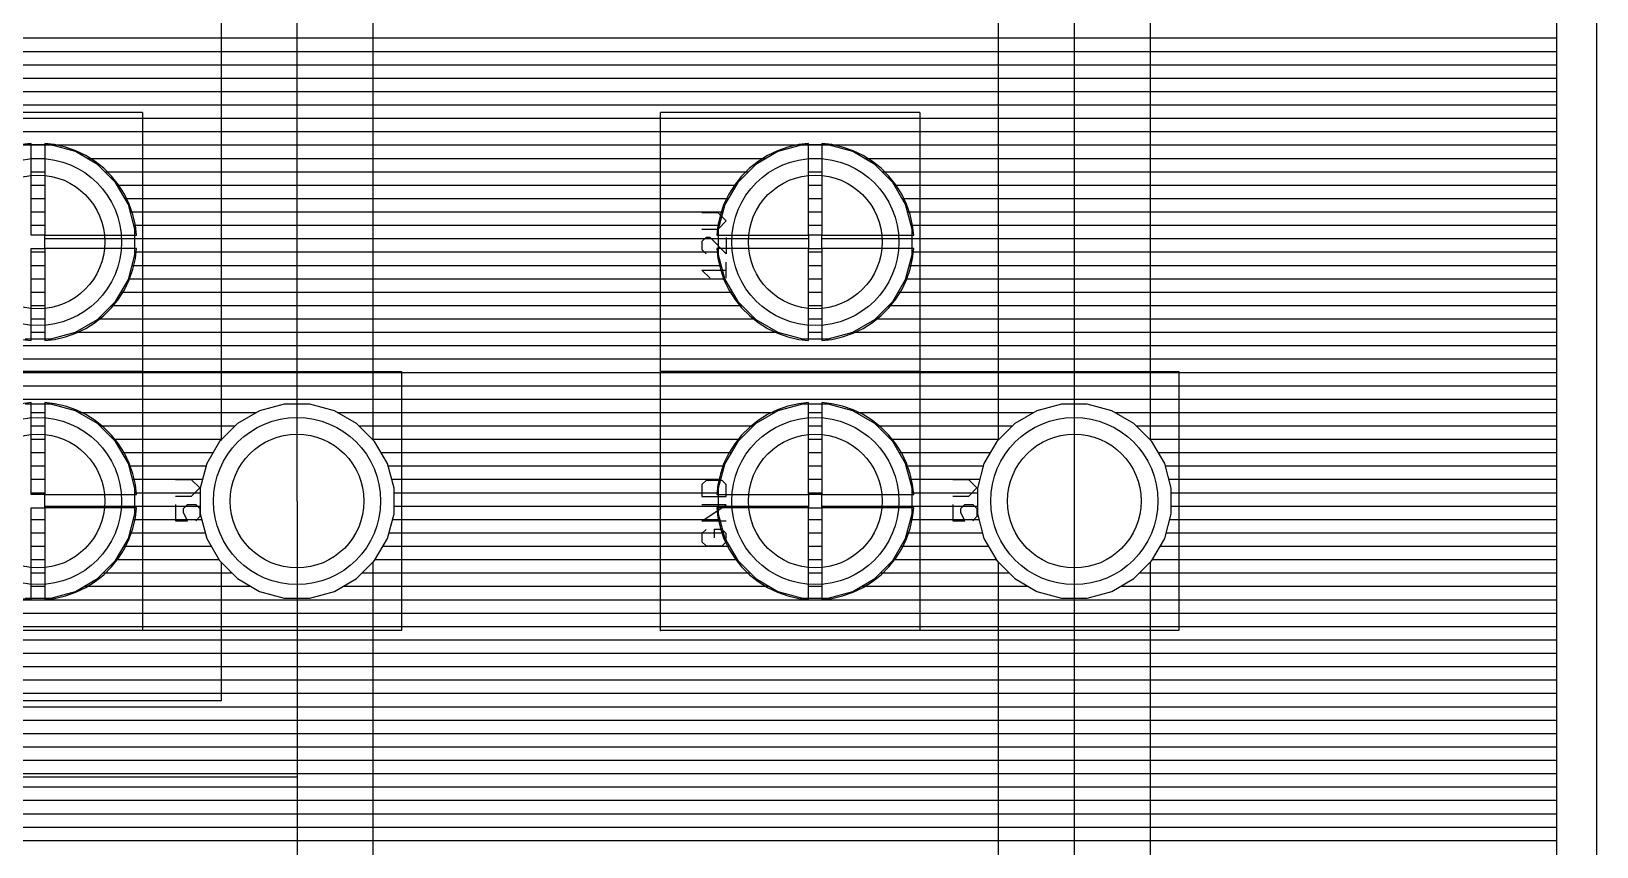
# Model space of a CAD drawing. Extents: x 0 to 5.05, y 0 to 8.75.
# Drawn here: x 3.177 to 5.05, y 1.016 to 1.992 of the extents above; entities that cross this region are included whole.
import ezdxf

# ---------------------------------------------------------------- set-up
doc = ezdxf.new("R2010")
doc.units = 0
for name, color, linetype in [('1', 22, 'CONTINUOUS'), ('16', 175, 'CONTINUOUS'), ('17', 82, 'CONTINUOUS'), ('20', 6, 'CONTINUOUS'), ('21', 253, 'CONTINUOUS'), ('23', 7, 'CONTINUOUS'), ('44', 253, 'CONTINUOUS'), ('51', 253, 'CONTINUOUS')]:
    doc.layers.add(name, color=color, linetype=linetype)

# ---------------------------------------------------------------- blocks, each defined once
blk = doc.blocks.new('ROUNDP')
blk.add_circle((0, 0), 0.5)

msp = doc.modelspace()

# ---------------------------------------------------------------- linework, layer by layer
at = {"layer": '1'}
for p, q in [((5.002, 8.702), (5.002, 0.048)), ((3.495, 1.43), (3.495, 2.36)), ((3.404, 2.286951), (3.404, 1.503049)), ((3.586, 1.503049), (3.586, 2.286951)), ((2.444882, 1.984), (3.404, 1.984)), ((2.45357, 1.968), (3.404, 1.968)), ((3.586, 1.984), (5.002, 1.984)), ((3.586, 1.968), (5.002, 1.968)), ((2.457857, 1.952), (3.404, 1.952)), ((3.586, 1.952), (5.002, 1.952)), ((2.461, 1.936), (3.404, 1.936)), ((3.586, 1.936), (5.002, 1.936)), ((2.461, 1.92), (3.404, 1.92)), ((3.586, 1.92), (5.002, 1.92)), ((2.459465, 1.904), (3.404, 1.904)), ((3.586, 1.904), (5.002, 1.904)), ((2.455178, 1.888), (3.404, 1.888)), ((3.586, 1.888), (5.002, 1.888)), ((2.448346, 1.872), (3.404, 1.872)), ((3.177, 1.857845), (3.165203, 1.856516)), ((3.177, 1.748), (3.177, 1.857845)), ((3.177, 1.856), (3.193, 1.856)), ((3.193, 1.857845), (3.193, 1.748)), ((3.204797, 1.856516), (3.193, 1.857845)), ((3.217718, 1.853567), (3.204797, 1.856516)), ((3.207058, 1.856), (3.404, 1.856)), ((3.586, 1.872), (5.002, 1.872)), ((3.586, 1.856), (4.092942, 1.856)), ((4.095203, 1.856516), (4.082282, 1.853567)), ((4.107, 1.857845), (4.095203, 1.856516)), ((4.107, 1.748), (4.107, 1.857845)), ((4.107, 1.856), (4.123, 1.856)), ((4.123, 1.857845), (4.123, 1.748)), ((4.134797, 1.856516), (4.123, 1.857845)), ((4.147718, 1.853567), (4.134797, 1.856516)), ((4.137058, 1.856), (5.002, 1.856)), ((3.177, 1.84), (3.193, 1.84)), ((3.230228, 1.849189), (3.217718, 1.853567)), ((3.242169, 1.843439), (3.230228, 1.849189)), ((3.253391, 1.836388), (3.242169, 1.843439)), ((3.247642, 1.84), (3.404, 1.84)), ((3.263753, 1.828124), (3.253391, 1.836388)), ((3.586, 1.84), (4.052358, 1.84)), ((4.046609, 1.836388), (4.036247, 1.828124)), ((4.057831, 1.843439), (4.046609, 1.836388)), ((4.069772, 1.849189), (4.057831, 1.843439)), ((4.082282, 1.853567), (4.069772, 1.849189)), ((4.107, 1.84), (4.123, 1.84)), ((4.160228, 1.849189), (4.147718, 1.853567)), ((4.172169, 1.843439), (4.160228, 1.849189)), ((4.183391, 1.836388), (4.172169, 1.843439)), ((4.177642, 1.84), (5.002, 1.84)), ((4.193753, 1.828124), (4.183391, 1.836388)), ((3.177, 1.824), (3.193, 1.824)), ((3.273124, 1.818753), (3.263753, 1.828124)), ((3.267877, 1.824), (3.404, 1.824)), ((3.281388, 1.808391), (3.273124, 1.818753)), ((3.586, 1.824), (4.032123, 1.824)), ((4.026876, 1.818753), (4.018612, 1.808391)), ((4.036247, 1.828124), (4.026876, 1.818753)), ((4.107, 1.824), (4.123, 1.824)), ((4.203124, 1.818753), (4.193753, 1.828124)), ((4.197877, 1.824), (5.002, 1.824)), ((4.211388, 1.808391), (4.203124, 1.818753)), ((3.177, 1.808), (3.193, 1.808)), ((3.288439, 1.797169), (3.281388, 1.808391)), ((3.281633, 1.808), (3.404, 1.808)), ((3.586, 1.808), (4.018367, 1.808)), ((4.018612, 1.808391), (4.011561, 1.797169)), ((4.107, 1.808), (4.123, 1.808)), ((4.218439, 1.797169), (4.211388, 1.808391)), ((4.211633, 1.808), (5.002, 1.808)), ((3.177, 1.792), (3.193, 1.792)), ((3.294189, 1.785228), (3.288439, 1.797169)), ((3.290928, 1.792), (3.404, 1.792)), ((3.298567, 1.772718), (3.294189, 1.785228)), ((3.586, 1.792), (4.009072, 1.792)), ((4.00581, 1.785228), (4.001433, 1.772718)), ((4.011561, 1.797169), (4.00581, 1.785228)), ((4.107, 1.792), (4.123, 1.792)), ((4.224189, 1.785228), (4.218439, 1.797169)), ((4.220928, 1.792), (5.002, 1.792)), ((4.228567, 1.772718), (4.224189, 1.785228)), ((3.177, 1.776), (3.193, 1.776)), ((3.297418, 1.776), (3.404, 1.776)), ((3.301516, 1.759797), (3.298567, 1.772718)), ((3.586, 1.776), (4.002582, 1.776)), ((4.001433, 1.772718), (3.998484, 1.759797)), ((4.107, 1.776), (4.123, 1.776)), ((4.227418, 1.776), (5.002, 1.776)), ((4.231516, 1.759797), (4.228567, 1.772718)), ((3.177, 1.76), (3.193, 1.76)), ((3.193, 1.748), (3.177, 1.748)), ((3.193, 1.732), (3.193, 1.748)), ((3.193, 1.748), (3.302845, 1.748)), ((3.193, 1.744), (3.404, 1.744)), ((3.30147, 1.76), (3.404, 1.76)), ((3.302845, 1.748), (3.301516, 1.759797)), ((3.586, 1.76), (3.99853, 1.76)), ((3.586, 1.744), (4.106999, 1.744)), ((3.998484, 1.759797), (3.997155, 1.748)), ((3.997155, 1.748), (4.106999, 1.748)), ((4.106999, 1.748), (4.106999, 1.732)), ((4.107, 1.76), (4.123, 1.76)), ((4.123, 1.748), (4.107, 1.748)), ((4.123, 1.732), (4.123, 1.748)), ((4.123, 1.748), (4.232845, 1.748)), ((4.123, 1.744), (5.002, 1.744)), ((4.23147, 1.76), (5.002, 1.76)), ((4.232845, 1.748), (4.231516, 1.759797)), ((3.177, 1.622155), (3.177, 1.731999)), ((3.177, 1.731999), (3.193, 1.731999)), ((3.177, 1.728), (3.193, 1.728)), ((3.302845, 1.732), (3.193, 1.732)), ((3.193, 1.731999), (3.193, 1.622155)), ((3.301516, 1.720203), (3.302845, 1.732)), ((3.302394, 1.728), (3.404, 1.728)), ((3.586, 1.728), (3.997605, 1.728)), ((4.106999, 1.732), (3.997155, 1.732)), ((3.997155, 1.732), (3.998484, 1.720203)), ((4.107, 1.622155), (4.107, 1.731999)), ((4.107, 1.731999), (4.123, 1.731999)), ((4.107, 1.728), (4.123, 1.728)), ((4.232845, 1.732), (4.123, 1.732)), ((4.123, 1.731999), (4.123, 1.622155)), ((4.231516, 1.720203), (4.232845, 1.732)), ((4.232394, 1.728), (5.002, 1.728)), ((3.177, 1.712), (3.193, 1.712)), ((3.294189, 1.694772), (3.298567, 1.707282)), ((3.298567, 1.707282), (3.301516, 1.720203)), ((3.299644, 1.712), (3.404, 1.712)), ((3.586, 1.712), (4.000356, 1.712)), ((3.998484, 1.720203), (4.001433, 1.707282)), ((4.001433, 1.707282), (4.00581, 1.694772)), ((4.107, 1.712), (4.123, 1.712)), ((4.224189, 1.694772), (4.228567, 1.707282)), ((4.228567, 1.707282), (4.231516, 1.720203)), ((4.229644, 1.712), (5.002, 1.712)), ((3.177, 1.696), (3.193, 1.696)), ((3.288439, 1.682831), (3.294189, 1.694772)), ((3.294619, 1.696), (3.404, 1.696)), ((3.586, 1.696), (4.005381, 1.696)), ((4.00581, 1.694772), (4.011561, 1.682831)), ((4.107, 1.696), (4.123, 1.696)), ((4.218439, 1.682831), (4.224189, 1.694772)), ((4.224619, 1.696), (5.002, 1.696)), ((3.177, 1.68), (3.193, 1.68)), ((3.273124, 1.661247), (3.281388, 1.671609)), ((3.281388, 1.671609), (3.288439, 1.682831)), ((3.28666, 1.68), (3.404, 1.68)), ((3.586, 1.68), (4.01334, 1.68)), ((4.011561, 1.682831), (4.018612, 1.671609)), ((4.018612, 1.671609), (4.026876, 1.661247)), ((4.107, 1.68), (4.123, 1.68)), ((4.203124, 1.661247), (4.211388, 1.671609)), ((4.211388, 1.671609), (4.218439, 1.682831)), ((4.21666, 1.68), (5.002, 1.68)), ((3.177, 1.664), (3.193, 1.664)), ((3.253391, 1.643612), (3.263753, 1.651876)), ((3.263753, 1.651876), (3.273124, 1.661247)), ((3.27532, 1.664), (3.404, 1.664)), ((3.586, 1.664), (4.02468, 1.664)), ((4.026876, 1.661247), (4.036247, 1.651876)), ((4.036247, 1.651876), (4.046609, 1.643612)), ((4.107, 1.664), (4.123, 1.664)), ((4.183391, 1.643612), (4.193753, 1.651876)), ((4.193753, 1.651876), (4.203124, 1.661247)), ((4.20532, 1.664), (5.002, 1.664)), ((3.177, 1.648), (3.193, 1.648)), ((3.177, 1.632), (3.193, 1.632)), ((3.217718, 1.626433), (3.230228, 1.63081)), ((3.230228, 1.63081), (3.242169, 1.636561)), ((3.232698, 1.632), (3.404, 1.632)), ((3.242169, 1.636561), (3.253391, 1.643612)), ((3.258893, 1.648), (3.404, 1.648)), ((3.586, 1.648), (4.041107, 1.648)), ((3.586, 1.632), (4.067302, 1.632)), ((4.046609, 1.643612), (4.057831, 1.636561)), ((4.057831, 1.636561), (4.069772, 1.63081)), ((4.069772, 1.63081), (4.082282, 1.626433)), ((4.107, 1.648), (4.123, 1.648)), ((4.107, 1.632), (4.123, 1.632)), ((4.147718, 1.626433), (4.160228, 1.63081)), ((4.160228, 1.63081), (4.172169, 1.636561)), ((4.162698, 1.632), (5.002, 1.632)), ((4.172169, 1.636561), (4.183391, 1.643612)), ((4.188893, 1.648), (5.002, 1.648)), ((1.061, 1.616), (3.404, 1.616)), ((3.165203, 1.623484), (3.177, 1.622155)), ((3.193, 1.622155), (3.204797, 1.623484)), ((3.204797, 1.623484), (3.217718, 1.626433)), ((3.586, 1.616), (5.002, 1.616)), ((4.082282, 1.626433), (4.095203, 1.623484)), ((4.095203, 1.623484), (4.107, 1.622155)), ((4.123, 1.622155), (4.134797, 1.623484)), ((4.134797, 1.623484), (4.147718, 1.626433)), ((1.058393, 1.6), (3.404, 1.6)), ((3.586, 1.6), (5.002, 1.6)), ((1.054106, 1.584), (3.404, 1.584)), ((3.586, 1.584), (5.002, 1.584)), ((1.046036, 1.568), (3.404, 1.568)), ((3.586, 1.568), (5.002, 1.568)), ((1.036049, 1.552), (3.404, 1.552)), ((3.200272, 1.546), (3.169728, 1.546)), ((3.229774, 1.538095), (3.200272, 1.546)), ((3.256226, 1.522823), (3.229774, 1.538095)), ((3.233402, 1.536), (3.404, 1.536)), ((3.586, 1.552), (5.002, 1.552)), ((3.586, 1.536), (4.066598, 1.536)), ((4.070226, 1.538095), (4.043774, 1.522823)), ((4.099728, 1.546), (4.070226, 1.538095)), ((4.130272, 1.546), (4.099728, 1.546)), ((4.159774, 1.538095), (4.130272, 1.546)), ((4.186226, 1.522823), (4.159774, 1.538095)), ((4.163402, 1.536), (4.376598, 1.536)), ((4.380226, 1.538095), (4.353774, 1.522823)), ((4.409728, 1.546), (4.380226, 1.538095)), ((4.440272, 1.546), (4.409728, 1.546)), ((4.469774, 1.538095), (4.440272, 1.546)), ((4.496226, 1.522823), (4.469774, 1.538095)), ((4.473402, 1.536), (5.002, 1.536)), ((3.277823, 1.501226), (3.256226, 1.522823)), ((3.259049, 1.52), (3.404, 1.52)), ((3.586, 1.52), (4.040951, 1.52)), ((4.043774, 1.522823), (4.022177, 1.501226)), ((4.207823, 1.501226), (4.186226, 1.522823)), ((4.189049, 1.52), (4.350951, 1.52)), ((4.353774, 1.522823), (4.332177, 1.501226)), ((4.517823, 1.501226), (4.496226, 1.522823)), ((4.499049, 1.52), (5.002, 1.52)), ((3.275049, 1.504), (3.404, 1.504)), ((3.293095, 1.474774), (3.277823, 1.501226)), ((3.402177, 1.501226), (3.386905, 1.474774)), ((3.404, 1.503049), (3.402177, 1.501226)), ((3.586, 1.504), (4.024951, 1.504)), ((3.587823, 1.501226), (3.586, 1.503049)), ((3.603095, 1.474774), (3.587823, 1.501226)), ((4.022177, 1.501226), (4.006905, 1.474774)), ((4.205049, 1.504), (4.334951, 1.504)), ((4.223095, 1.474774), (4.207823, 1.501226)), ((4.332177, 1.501226), (4.316905, 1.474774)), ((4.515049, 1.504), (5.002, 1.504)), ((4.533095, 1.474774), (4.517823, 1.501226)), ((3.285459, 1.488), (3.394541, 1.488)), ((3.595459, 1.488), (4.014541, 1.488)), ((4.215459, 1.488), (4.324541, 1.488)), ((4.525459, 1.488), (5.002, 1.488)), ((3.301, 1.445272), (3.293095, 1.474774)), ((3.293838, 1.472), (3.386162, 1.472)), ((3.386905, 1.474774), (3.379, 1.445272)), ((3.611, 1.445272), (3.603095, 1.474774)), ((3.603838, 1.472), (4.006162, 1.472)), ((4.006905, 1.474774), (3.999, 1.445272)), ((4.231, 1.445272), (4.223095, 1.474774)), ((4.223838, 1.472), (4.316162, 1.472)), ((4.316905, 1.474774), (4.309, 1.445272)), ((4.541, 1.445272), (4.533095, 1.474774)), ((4.533838, 1.472), (5.002, 1.472)), ((3.298125, 1.456), (3.381875, 1.456)), ((3.301, 1.414728), (3.301, 1.445272)), ((3.379, 1.445272), (3.379, 1.414728)), ((3.608125, 1.456), (4.001875, 1.456)), ((3.611, 1.414728), (3.611, 1.445272)), ((3.999, 1.445272), (3.999, 1.414728)), ((4.228125, 1.456), (4.311875, 1.456)), ((4.231, 1.414728), (4.231, 1.445272)), ((4.309, 1.445272), (4.309, 1.414728)), ((4.538125, 1.456), (5.002, 1.456)), ((4.541, 1.414728), (4.541, 1.445272)), ((3.301, 1.44), (3.379, 1.44)), ((3.301, 1.424), (3.379, 1.424)), ((3.611, 1.44), (3.999, 1.44)), ((3.611, 1.424), (3.999, 1.424)), ((4.231, 1.44), (4.309, 1.44)), ((4.231, 1.424), (4.309, 1.424)), ((4.425, 0.5), (4.425, 1.43)), ((4.541, 1.44), (5.002, 1.44)), ((4.541, 1.424), (5.002, 1.424)), ((3.293095, 1.385226), (3.301, 1.414728)), ((3.299197, 1.408), (3.380803, 1.408)), ((3.379, 1.414728), (3.386905, 1.385226)), ((3.603095, 1.385226), (3.611, 1.414728)), ((3.609197, 1.408), (4.000803, 1.408)), ((3.999, 1.414728), (4.006905, 1.385226)), ((4.223095, 1.385226), (4.231, 1.414728)), ((4.229197, 1.408), (4.310803, 1.408)), ((4.309, 1.414728), (4.316905, 1.385226)), ((4.533095, 1.385226), (4.541, 1.414728)), ((4.539197, 1.408), (5.002, 1.408)), ((3.29491, 1.392), (3.38509, 1.392)), ((3.60491, 1.392), (4.00509, 1.392)), ((4.22491, 1.392), (4.31509, 1.392)), ((4.53491, 1.392), (5.002, 1.392)), ((3.277823, 1.358774), (3.293095, 1.385226)), ((3.287768, 1.376), (3.392232, 1.376)), ((3.386905, 1.385226), (3.402177, 1.358774)), ((3.587823, 1.358774), (3.603095, 1.385226)), ((3.597768, 1.376), (4.012232, 1.376)), ((4.006905, 1.385226), (4.022177, 1.358774)), ((4.207823, 1.358774), (4.223095, 1.385226)), ((4.217768, 1.376), (4.322232, 1.376)), ((4.316905, 1.385226), (4.332177, 1.358774)), ((4.517823, 1.358774), (4.533095, 1.385226)), ((4.527768, 1.376), (5.002, 1.376)), ((3.256226, 1.337177), (3.277823, 1.358774)), ((3.278531, 1.36), (3.401469, 1.36)), ((3.402177, 1.358774), (3.423774, 1.337177)), ((3.566226, 1.337177), (3.587823, 1.358774)), ((3.588531, 1.36), (4.021469, 1.36)), ((4.022177, 1.358774), (4.043774, 1.337177)), ((4.186226, 1.337177), (4.207823, 1.358774)), ((4.208531, 1.36), (4.331469, 1.36)), ((4.332177, 1.358774), (4.334, 1.356951)), ((4.334, 1.356951), (4.334, 0.573049)), ((4.516, 1.356951), (4.517823, 1.358774)), ((4.516, 0.573049), (4.516, 1.356951)), ((4.518531, 1.36), (5.002, 1.36)), ((3.229774, 1.321905), (3.256226, 1.337177)), ((3.263049, 1.344), (3.416951, 1.344)), ((3.423774, 1.337177), (3.450226, 1.321905)), ((3.539774, 1.321905), (3.566226, 1.337177)), ((3.573049, 1.344), (4.036951, 1.344)), ((4.043774, 1.337177), (4.070226, 1.321905)), ((4.159774, 1.321905), (4.186226, 1.337177)), ((4.193049, 1.344), (4.334, 1.344)), ((4.516, 1.344), (5.002, 1.344)), ((2.461, 1.312), (4.334, 1.312)), ((3.169728, 1.314), (3.200272, 1.314)), ((3.200272, 1.314), (3.229774, 1.321905)), ((3.240331, 1.328), (3.439669, 1.328)), ((3.450226, 1.321905), (3.479728, 1.314)), ((3.479728, 1.314), (3.510272, 1.314)), ((3.510272, 1.314), (3.539774, 1.321905)), ((3.550331, 1.328), (4.059669, 1.328)), ((4.070226, 1.321905), (4.099728, 1.314)), ((4.099728, 1.314), (4.130272, 1.314)), ((4.130272, 1.314), (4.159774, 1.321905)), ((4.170331, 1.328), (4.334, 1.328)), ((4.516, 1.328), (5.002, 1.328)), ((4.516, 1.312), (5.002, 1.312)), ((2.461, 1.296), (4.334, 1.296)), ((4.516, 1.296), (5.002, 1.296)), ((2.458393, 1.28), (4.334, 1.28)), ((4.516, 1.28), (5.002, 1.28)), ((2.454106, 1.264), (4.334, 1.264)), ((4.516, 1.264), (5.002, 1.264)), ((2.446036, 1.248), (4.334, 1.248)), ((4.516, 1.248), (5.002, 1.248)), ((2.436049, 1.232), (4.334, 1.232)), ((4.516, 1.232), (5.002, 1.232)), ((2.395135, 1.2), (4.334, 1.2)), ((2.420049, 1.216), (4.334, 1.216)), ((4.516, 1.216), (5.002, 1.216)), ((4.516, 1.2), (5.002, 1.2)), ((1.974693, 1.184), (4.334, 1.184)), ((4.516, 1.184), (5.002, 1.184)), ((1.990693, 1.168), (4.334, 1.168)), ((4.516, 1.168), (5.002, 1.168)), ((2.006693, 1.152), (4.334, 1.152)), ((4.516, 1.152), (5.002, 1.152)), ((2.022693, 1.136), (4.334, 1.136)), ((4.516, 1.136), (5.002, 1.136)), ((2.038693, 1.12), (4.334, 1.12)), ((4.516, 1.12), (5.002, 1.12)), ((2.054693, 1.104), (4.334, 1.104)), ((2.070693, 1.088), (4.334, 1.088)), ((4.516, 1.104), (5.002, 1.104)), ((4.516, 1.088), (5.002, 1.088)), ((2.086693, 1.072), (4.334, 1.072)), ((4.516, 1.072), (5.002, 1.072)), ((2.102693, 1.056), (4.334, 1.056)), ((4.516, 1.056), (5.002, 1.056)), ((2.111929, 1.04), (4.334, 1.04)), ((4.516, 1.04), (5.002, 1.04)), ((2.118556, 1.024), (4.334, 1.024)), ((4.516, 1.024), (5.002, 1.024))]:
    msp.add_line(p, q, dxfattribs=at)
at = {"layer": '16'}
for p, q in [((5.002, 8.702), (5.002, 0.048)), ((4.425, 1.43), (4.425, 2.36)), ((4.334, 2.286951), (4.334, 1.503049)), ((4.516, 1.503049), (4.516, 2.286951)), ((2.447288, 1.984), (4.334, 1.984)), ((2.454969, 1.968), (4.334, 1.968)), ((4.516, 1.984), (5.002, 1.984)), ((4.516, 1.968), (5.002, 1.968)), ((2.459872, 1.952), (4.334, 1.952)), ((4.516, 1.952), (5.002, 1.952)), ((2.462507, 1.936), (4.334, 1.936)), ((4.516, 1.936), (5.002, 1.936)), ((2.353, 1.92), (4.334, 1.92)), ((4.516, 1.92), (5.002, 1.92)), ((2.461241, 1.904), (4.334, 1.904)), ((4.516, 1.904), (5.002, 1.904)), ((2.457068, 1.888), (4.334, 1.888)), ((4.516, 1.888), (5.002, 1.888)), ((2.440902, 1.856), (4.334, 1.856)), ((2.450446, 1.872), (4.334, 1.872)), ((3.200272, 1.856), (3.169728, 1.856)), ((3.229774, 1.848095), (3.200272, 1.856)), ((4.099728, 1.856), (4.070226, 1.848095)), ((4.130272, 1.856), (4.099728, 1.856)), ((4.159774, 1.848095), (4.130272, 1.856)), ((4.516, 1.872), (5.002, 1.872)), ((4.516, 1.856), (5.002, 1.856)), ((3.256226, 1.832823), (3.229774, 1.848095)), ((3.243795, 1.84), (4.056205, 1.84)), ((4.070226, 1.848095), (4.043774, 1.832823)), ((4.186226, 1.832823), (4.159774, 1.848095)), ((4.173795, 1.84), (4.334, 1.84)), ((4.516, 1.84), (5.002, 1.84)), ((3.277823, 1.811226), (3.256226, 1.832823)), ((3.265049, 1.824), (4.034951, 1.824)), ((4.043774, 1.832823), (4.022177, 1.811226)), ((4.207823, 1.811226), (4.186226, 1.832823)), ((4.195049, 1.824), (4.334, 1.824)), ((4.516, 1.824), (5.002, 1.824)), ((3.293095, 1.784774), (3.277823, 1.811226)), ((3.279685, 1.808), (4.020315, 1.808)), ((4.022177, 1.811226), (4.006905, 1.784774)), ((4.223095, 1.784774), (4.207823, 1.811226)), ((4.209685, 1.808), (4.334, 1.808)), ((4.516, 1.808), (5.002, 1.808)), ((3.288923, 1.792), (4.011077, 1.792)), ((3.301, 1.755272), (3.293095, 1.784774)), ((4.006905, 1.784774), (3.999, 1.755272)), ((4.218923, 1.792), (4.334, 1.792)), ((4.231, 1.755272), (4.223095, 1.784774)), ((4.516, 1.792), (5.002, 1.792)), ((3.295446, 1.776), (4.004554, 1.776)), ((4.225446, 1.776), (4.334, 1.776)), ((4.516, 1.776), (5.002, 1.776)), ((3.299733, 1.76), (4.000267, 1.76)), ((3.301, 1.724728), (3.301, 1.755272)), ((3.301, 1.744), (3.999, 1.744)), ((3.999, 1.755272), (3.999, 1.724728)), ((4.229733, 1.76), (4.334, 1.76)), ((4.231, 1.724728), (4.231, 1.755272)), ((4.231, 1.744), (4.334, 1.744)), ((4.516, 1.76), (5.002, 1.76)), ((4.516, 1.744), (5.002, 1.744)), ((3.293095, 1.695226), (3.301, 1.724728)), ((3.301, 1.728), (3.999, 1.728)), ((3.999, 1.724728), (4.006905, 1.695226)), ((4.223095, 1.695226), (4.231, 1.724728)), ((4.231, 1.728), (4.334, 1.728)), ((4.516, 1.728), (5.002, 1.728)), ((3.297589, 1.712), (4.00241, 1.712)), ((4.227589, 1.712), (4.334, 1.712)), ((4.516, 1.712), (5.002, 1.712)), ((3.277823, 1.668774), (3.293095, 1.695226)), ((3.293302, 1.696), (4.006698, 1.696)), ((4.006905, 1.695226), (4.022177, 1.668774)), ((4.207823, 1.668774), (4.223095, 1.695226)), ((4.223302, 1.696), (4.334, 1.696)), ((4.516, 1.696), (5.002, 1.696)), ((3.256226, 1.647177), (3.277823, 1.668774)), ((3.284304, 1.68), (4.015696, 1.68)), ((4.022177, 1.668774), (4.043774, 1.647177)), ((4.186226, 1.647177), (4.207823, 1.668774)), ((4.214304, 1.68), (4.334, 1.68)), ((4.516, 1.68), (5.002, 1.68)), ((3.273049, 1.664), (4.026951, 1.664)), ((4.203049, 1.664), (4.334, 1.664)), ((4.516, 1.664), (5.002, 1.664)), ((3.200272, 1.624), (3.229774, 1.631905)), ((3.229774, 1.631905), (3.256226, 1.647177)), ((3.229938, 1.632), (4.070061, 1.632)), ((3.257049, 1.648), (4.042951, 1.648)), ((4.043774, 1.647177), (4.070226, 1.631905)), ((4.070226, 1.631905), (4.099728, 1.624)), ((4.130272, 1.624), (4.159774, 1.631905)), ((4.159774, 1.631905), (4.186226, 1.647177)), ((4.159938, 1.632), (4.334, 1.632)), ((4.187049, 1.648), (4.334, 1.648)), ((4.516, 1.648), (5.002, 1.648)), ((4.516, 1.632), (5.002, 1.632)), ((1.062732, 1.616), (4.334, 1.616)), ((3.169728, 1.624), (3.200272, 1.624)), ((4.099728, 1.624), (4.130272, 1.624)), ((4.516, 1.616), (5.002, 1.616)), ((1.060328, 1.6), (4.334, 1.6)), ((4.516, 1.6), (5.002, 1.6)), ((1.055669, 1.584), (4.334, 1.584)), ((4.516, 1.584), (5.002, 1.584)), ((1.04852, 1.568), (4.334, 1.568)), ((4.516, 1.568), (5.002, 1.568)), ((1.037712, 1.552), (4.334, 1.552)), ((3.177, 1.547845), (3.165203, 1.546516)), ((3.177, 1.438), (3.177, 1.547845)), ((3.177, 1.536), (3.193, 1.536)), ((3.204797, 1.546516), (3.193, 1.547845)), ((3.193, 1.547845), (3.193, 1.438)), ((3.217718, 1.543567), (3.204797, 1.546516)), ((3.230228, 1.539189), (3.217718, 1.543567)), ((3.242169, 1.533439), (3.230228, 1.539189)), ((3.236851, 1.536), (3.446598, 1.536)), ((3.450226, 1.538095), (3.423774, 1.522823)), ((3.479728, 1.546), (3.450226, 1.538095)), ((3.510272, 1.546), (3.479728, 1.546)), ((3.539774, 1.538095), (3.510272, 1.546)), ((3.566226, 1.522823), (3.539774, 1.538095)), ((3.543402, 1.536), (4.063149, 1.536)), ((4.069772, 1.539189), (4.057831, 1.533439)), ((4.082282, 1.543567), (4.069772, 1.539189)), ((4.095203, 1.546516), (4.082282, 1.543567)), ((4.107, 1.547845), (4.095203, 1.546516)), ((4.107, 1.438), (4.107, 1.547845)), ((4.107, 1.536), (4.123, 1.536)), ((4.134797, 1.546516), (4.123, 1.547845)), ((4.123, 1.547845), (4.123, 1.438)), ((4.147718, 1.543567), (4.134797, 1.546516)), ((4.160228, 1.539189), (4.147718, 1.543567)), ((4.172169, 1.533439), (4.160228, 1.539189)), ((4.166851, 1.536), (4.334, 1.536)), ((4.516, 1.552), (5.002, 1.552)), ((4.516, 1.536), (5.002, 1.536)), ((3.177, 1.52), (3.193, 1.52)), ((3.253391, 1.526388), (3.242169, 1.533439)), ((3.263753, 1.518124), (3.253391, 1.526388)), ((3.261401, 1.52), (3.420951, 1.52)), ((3.273124, 1.508753), (3.263753, 1.518124)), ((3.423774, 1.522823), (3.402177, 1.501226)), ((3.587823, 1.501226), (3.566226, 1.522823)), ((3.569049, 1.52), (4.038599, 1.52)), ((4.036247, 1.518124), (4.026876, 1.508753)), ((4.046609, 1.526388), (4.036247, 1.518124)), ((4.057831, 1.533439), (4.046609, 1.526388)), ((4.107, 1.52), (4.123, 1.52)), ((4.183391, 1.526388), (4.172169, 1.533439)), ((4.193753, 1.518124), (4.183391, 1.526388)), ((4.191401, 1.52), (4.334, 1.52)), ((4.203124, 1.508753), (4.193753, 1.518124)), ((4.516, 1.52), (5.002, 1.52)), ((3.177, 1.504), (3.193, 1.504)), ((3.281388, 1.498391), (3.273124, 1.508753)), ((3.276914, 1.504), (3.404951, 1.504)), ((3.402177, 1.501226), (3.386905, 1.474774)), ((3.585049, 1.504), (4.023086, 1.504)), ((3.603095, 1.474774), (3.587823, 1.501226)), ((4.026876, 1.508753), (4.018612, 1.498391)), ((4.107, 1.504), (4.123, 1.504)), ((4.211388, 1.498391), (4.203124, 1.508753)), ((4.206914, 1.504), (4.334, 1.504)), ((4.332177, 1.501226), (4.316905, 1.474774)), ((4.334, 1.503049), (4.332177, 1.501226)), ((4.516, 1.504), (5.002, 1.504)), ((4.517823, 1.501226), (4.516, 1.503049)), ((4.533095, 1.474774), (4.517823, 1.501226)), ((3.177, 1.488), (3.193, 1.488)), ((3.288439, 1.487169), (3.281388, 1.498391)), ((3.287917, 1.488), (3.394541, 1.488)), ((3.294189, 1.475228), (3.288439, 1.487169)), ((3.595459, 1.488), (4.012083, 1.488)), ((4.011561, 1.487169), (4.00581, 1.475228)), ((4.018612, 1.498391), (4.011561, 1.487169)), ((4.107, 1.488), (4.123, 1.488)), ((4.218439, 1.487169), (4.211388, 1.498391)), ((4.217917, 1.488), (4.324541, 1.488)), ((4.224189, 1.475228), (4.218439, 1.487169)), ((4.525459, 1.488), (5.002, 1.488)), ((3.177, 1.472), (3.193, 1.472)), ((3.298567, 1.462718), (3.294189, 1.475228)), ((3.295319, 1.472), (3.386162, 1.472)), ((3.301516, 1.449797), (3.298567, 1.462718)), ((3.386905, 1.474774), (3.379, 1.445272)), ((3.611, 1.445272), (3.603095, 1.474774)), ((3.603838, 1.472), (4.004681, 1.472)), ((4.001433, 1.462718), (3.998484, 1.449797)), ((4.00581, 1.475228), (4.001433, 1.462718)), ((4.107, 1.472), (4.123, 1.472)), ((4.228567, 1.462718), (4.224189, 1.475228)), ((4.225319, 1.472), (4.316162, 1.472)), ((4.231516, 1.449797), (4.228567, 1.462718)), ((4.316905, 1.474774), (4.309, 1.445272)), ((4.541, 1.445272), (4.533095, 1.474774)), ((4.533838, 1.472), (5.002, 1.472)), ((3.177, 1.456), (3.193, 1.456)), ((3.3001, 1.456), (3.381875, 1.456)), ((3.302845, 1.438), (3.301516, 1.449797)), ((3.379, 1.445272), (3.379, 1.414728)), ((3.608125, 1.456), (3.9999, 1.456)), ((3.611, 1.414728), (3.611, 1.445272)), ((3.998484, 1.449797), (3.997155, 1.438)), ((4.107, 1.456), (4.123, 1.456)), ((4.2301, 1.456), (4.311875, 1.456)), ((4.232845, 1.438), (4.231516, 1.449797)), ((4.309, 1.445272), (4.309, 1.414728)), ((4.538125, 1.456), (5.002, 1.456)), ((4.541, 1.414728), (4.541, 1.445272)), ((3.177, 1.44), (3.193, 1.44)), ((3.193, 1.438), (3.177, 1.438)), ((3.193, 1.422), (3.193, 1.438)), ((3.193, 1.438), (3.302845, 1.438)), ((3.193, 1.424), (3.379, 1.424)), ((3.30262, 1.44), (3.379, 1.44)), ((3.495, 1.43), (3.495, 1.1)), ((3.611, 1.44), (3.99738, 1.44)), ((3.611, 1.424), (4.106999, 1.424)), ((3.997155, 1.438), (4.106999, 1.438)), ((4.106999, 1.438), (4.106999, 1.422)), ((4.107, 1.44), (4.123, 1.44)), ((4.123, 1.438), (4.107, 1.438)), ((4.123, 1.422), (4.123, 1.438)), ((4.123, 1.438), (4.232845, 1.438)), ((4.123, 1.424), (4.309, 1.424)), ((4.23262, 1.44), (4.309, 1.44)), ((4.541, 1.44), (5.002, 1.44)), ((4.541, 1.424), (5.002, 1.424)), ((3.177, 1.312155), (3.177, 1.421999)), ((3.177, 1.421999), (3.193, 1.421999)), ((3.177, 1.408), (3.193, 1.408)), ((3.302845, 1.422), (3.193, 1.422)), ((3.193, 1.421999), (3.193, 1.312155)), ((3.298567, 1.397282), (3.301516, 1.410203)), ((3.301013, 1.408), (3.380803, 1.408)), ((3.301516, 1.410203), (3.302845, 1.422)), ((3.379, 1.414728), (3.386905, 1.385226)), ((3.603095, 1.385226), (3.611, 1.414728)), ((3.609197, 1.408), (3.998987, 1.408)), ((4.106999, 1.422), (3.997155, 1.422)), ((3.997155, 1.422), (3.998484, 1.410203)), ((3.998484, 1.410203), (4.001433, 1.397282)), ((4.107, 1.312155), (4.107, 1.421999)), ((4.107, 1.421999), (4.123, 1.421999)), ((4.107, 1.408), (4.123, 1.408)), ((4.232845, 1.422), (4.123, 1.422)), ((4.123, 1.421999), (4.123, 1.312155)), ((4.228567, 1.397282), (4.231516, 1.410203)), ((4.231013, 1.408), (4.310803, 1.408)), ((4.231516, 1.410203), (4.232845, 1.422)), ((4.309, 1.414728), (4.316905, 1.385226)), ((4.533095, 1.385226), (4.541, 1.414728)), ((4.539197, 1.408), (5.002, 1.408)), ((3.177, 1.392), (3.193, 1.392)), ((3.294189, 1.384772), (3.298567, 1.397282)), ((3.296719, 1.392), (3.38509, 1.392)), ((3.60491, 1.392), (4.003281, 1.392)), ((4.001433, 1.397282), (4.00581, 1.384772)), ((4.107, 1.392), (4.123, 1.392)), ((4.224189, 1.384772), (4.228567, 1.397282)), ((4.226719, 1.392), (4.31509, 1.392)), ((4.53491, 1.392), (5.002, 1.392)), ((3.177, 1.376), (3.193, 1.376)), ((3.281388, 1.361609), (3.288439, 1.372831)), ((3.288439, 1.372831), (3.294189, 1.384772)), ((3.289965, 1.376), (3.392232, 1.376)), ((3.386905, 1.385226), (3.402177, 1.358774)), ((3.587823, 1.358774), (3.603095, 1.385226)), ((3.597768, 1.376), (4.010035, 1.376)), ((4.00581, 1.384772), (4.011561, 1.372831)), ((4.011561, 1.372831), (4.018612, 1.361609)), ((4.107, 1.376), (4.123, 1.376)), ((4.211388, 1.361609), (4.218439, 1.372831)), ((4.218439, 1.372831), (4.224189, 1.384772)), ((4.219965, 1.376), (4.322232, 1.376)), ((4.316905, 1.385226), (4.332177, 1.358774)), ((4.517823, 1.358774), (4.533095, 1.385226)), ((4.527768, 1.376), (5.002, 1.376)), ((3.177, 1.36), (3.193, 1.36)), ((3.263753, 1.341876), (3.273124, 1.351247)), ((3.273124, 1.351247), (3.281388, 1.361609)), ((3.280104, 1.36), (3.401469, 1.36)), ((3.402177, 1.358774), (3.404, 1.356951)), ((3.404, 1.356951), (3.404, 1.191)), ((3.586, 1.356951), (3.587823, 1.358774)), ((3.586, 0.573049), (3.586, 1.356951)), ((3.588531, 1.36), (4.019895, 1.36)), ((4.018612, 1.361609), (4.026876, 1.351247)), ((4.026876, 1.351247), (4.036247, 1.341876)), ((4.107, 1.36), (4.123, 1.36)), ((4.193753, 1.341876), (4.203124, 1.351247)), ((4.203124, 1.351247), (4.211388, 1.361609)), ((4.210104, 1.36), (4.331469, 1.36)), ((4.332177, 1.358774), (4.353774, 1.337177)), ((4.496226, 1.337177), (4.517823, 1.358774)), ((4.518531, 1.36), (5.002, 1.36)), ((3.177, 1.344), (3.193, 1.344)), ((3.242169, 1.326561), (3.253391, 1.333612)), ((3.253391, 1.333612), (3.263753, 1.341876)), ((3.265877, 1.344), (3.404, 1.344)), ((3.586, 1.344), (4.034123, 1.344)), ((4.036247, 1.341876), (4.046609, 1.333612)), ((4.046609, 1.333612), (4.057831, 1.326561)), ((4.107, 1.344), (4.123, 1.344)), ((4.172169, 1.326561), (4.183391, 1.333612)), ((4.183391, 1.333612), (4.193753, 1.341876)), ((4.195877, 1.344), (4.346951, 1.344)), ((4.353774, 1.337177), (4.380226, 1.321905)), ((4.469774, 1.321905), (4.496226, 1.337177)), ((4.503049, 1.344), (5.002, 1.344)), ((2.353, 1.312), (3.404, 1.312)), ((3.165203, 1.313484), (3.177, 1.312155)), ((3.177, 1.328), (3.193, 1.328)), ((3.193, 1.312155), (3.204797, 1.313484)), ((3.204797, 1.313484), (3.217718, 1.316433)), ((3.217718, 1.316433), (3.230228, 1.32081)), ((3.230228, 1.32081), (3.242169, 1.326561)), ((3.244459, 1.328), (3.404, 1.328)), ((3.586, 1.328), (4.055541, 1.328)), ((3.586, 1.312), (5.002, 1.312)), ((4.057831, 1.326561), (4.069772, 1.32081)), ((4.069772, 1.32081), (4.082282, 1.316433)), ((4.082282, 1.316433), (4.095203, 1.313484)), ((4.095203, 1.313484), (4.107, 1.312155)), ((4.107, 1.328), (4.123, 1.328)), ((4.123, 1.312155), (4.134797, 1.313484)), ((4.134797, 1.313484), (4.147718, 1.316433)), ((4.147718, 1.316433), (4.160228, 1.32081)), ((4.160228, 1.32081), (4.172169, 1.326561)), ((4.174459, 1.328), (4.369669, 1.328)), ((4.380226, 1.321905), (4.409728, 1.314)), ((4.409728, 1.314), (4.440272, 1.314)), ((4.440272, 1.314), (4.469774, 1.321905)), ((4.480331, 1.328), (5.002, 1.328)), ((2.462732, 1.296), (3.404, 1.296)), ((3.586, 1.296), (5.002, 1.296)), ((2.460328, 1.28), (3.404, 1.28)), ((3.586, 1.28), (5.002, 1.28)), ((2.455669, 1.264), (3.404, 1.264)), ((3.586, 1.264), (5.002, 1.264)), ((2.44852, 1.248), (3.404, 1.248)), ((3.586, 1.248), (5.002, 1.248)), ((2.437712, 1.232), (3.404, 1.232)), ((3.586, 1.232), (5.002, 1.232)), ((2.398927, 1.2), (3.404, 1.2)), ((2.422655, 1.216), (3.404, 1.216)), ((3.586, 1.216), (5.002, 1.216)), ((3.586, 1.2), (5.002, 1.2)), ((3.404, 1.191), (2.901899, 1.191)), ((3.586, 1.184), (5.002, 1.184)), ((3.586, 1.168), (5.002, 1.168)), ((3.586, 1.152), (5.002, 1.152)), ((3.586, 1.136), (5.002, 1.136)), ((3.586, 1.12), (5.002, 1.12)), ((2.92, 1.1), (3.495, 1.1)), ((3.495, 1.1), (3.495, 0.5)), ((3.586, 1.104), (5.002, 1.104)), ((3.586, 1.088), (5.002, 1.088)), ((3.586, 1.072), (5.002, 1.072)), ((3.586, 1.056), (5.002, 1.056)), ((3.586, 1.04), (5.002, 1.04)), ((3.586, 1.024), (5.002, 1.024))]:
    msp.add_line(p, q, dxfattribs=at)
at = {"layer": '20'}
msp.add_line((5.05, 0), (5.05, 8.75), dxfattribs=at)
at = {"layer": '21'}
for p, q in [((3.998825, 1.77478), (3.979475, 1.77478)), ((4.0085, 1.765105), (3.998825, 1.77478)), ((3.998825, 1.75543), (4.0085, 1.765105)), ((3.979475, 1.75543), (3.998825, 1.75543)), ((3.984313, 1.745315), (3.979475, 1.740477)), ((3.98915, 1.745315), (3.984313, 1.745315)), ((4.0085, 1.725965), (3.98915, 1.745315)), ((4.0085, 1.745315), (4.0085, 1.725965)), ((3.979475, 1.740477), (3.979475, 1.730803)), ((3.979475, 1.730803), (3.984313, 1.725965)), ((3.98915, 1.6965), (3.979475, 1.706175)), ((3.979475, 1.706175), (4.0085, 1.706175)), ((4.0085, 1.6965), (4.0085, 1.71585)), ((3.368825, 1.455315), (3.349475, 1.455315)), ((3.3785, 1.44564), (3.368825, 1.455315)), ((3.368825, 1.435965), (3.3785, 1.44564)), ((3.984313, 1.45478), (3.979475, 1.449943)), ((3.979475, 1.449943), (3.979475, 1.43543)), ((4.003663, 1.45478), (3.984313, 1.45478)), ((4.0085, 1.449943), (4.003663, 1.45478)), ((4.0085, 1.43543), (4.0085, 1.449943)), ((4.298825, 1.455315), (4.279475, 1.455315)), ((4.3085, 1.44564), (4.298825, 1.455315)), ((4.298825, 1.435965), (4.3085, 1.44564)), ((3.349475, 1.435965), (3.368825, 1.435965)), ((3.349475, 1.42585), (3.349475, 1.4065)), ((3.35915, 1.421012), (3.363988, 1.42585)), ((3.363988, 1.42585), (3.373663, 1.42585)), ((3.373663, 1.42585), (3.3785, 1.421012)), ((3.979475, 1.43543), (4.0085, 1.43543)), ((3.979475, 1.405965), (4.0085, 1.425315)), ((4.0085, 1.425315), (3.979475, 1.425315)), ((4.279475, 1.435965), (4.298825, 1.435965)), ((4.279475, 1.42585), (4.279475, 1.4065)), ((4.28915, 1.421012), (4.293988, 1.42585)), ((4.293988, 1.42585), (4.303663, 1.42585)), ((4.303663, 1.42585), (4.3085, 1.421012)), ((3.349475, 1.4065), (3.363988, 1.4065)), ((3.35915, 1.416175), (3.35915, 1.421012)), ((3.363988, 1.4065), (3.35915, 1.416175)), ((3.3785, 1.411337), (3.373663, 1.4065)), ((3.3785, 1.421012), (3.3785, 1.411337)), ((4.0085, 1.405965), (3.979475, 1.405965)), ((4.279475, 1.4065), (4.293988, 1.4065)), ((4.28915, 1.416175), (4.28915, 1.421012)), ((4.293988, 1.4065), (4.28915, 1.416175)), ((4.3085, 1.411337), (4.303663, 1.4065)), ((4.3085, 1.421012), (4.3085, 1.411337)), ((3.984313, 1.39585), (3.979475, 1.391012)), ((3.979475, 1.391012), (3.979475, 1.381337)), ((4.003663, 1.39585), (3.993988, 1.39585)), ((3.993988, 1.39585), (3.993988, 1.386175)), ((4.0085, 1.391012), (4.003663, 1.39585)), ((4.0085, 1.381337), (4.0085, 1.391012)), ((3.979475, 1.381337), (3.984313, 1.3765)), ((3.984313, 1.3765), (4.003663, 1.3765)), ((4.003663, 1.3765), (4.0085, 1.381337))]:
    msp.add_line(p, q, dxfattribs=at)
at = {"layer": '23'}
msp.add_point((3.93, 1.275), dxfattribs=at)
at = {"layer": '44'}
for centre in [(3.185, 1.74), (4.115, 1.74), (3.185, 1.43), (3.495, 1.43), (4.115, 1.43), (4.425, 1.43)]:
    msp.add_circle(centre, 0.08, dxfattribs=at)
at = {"layer": '51'}
for p, q in [((3.31, 1.895), (3, 1.895)), ((3.31, 1.895), (3.31, 1.585)), ((3.93, 1.585), (3.93, 1.895)), ((4.24, 1.895), (3.93, 1.895)), ((4.24, 1.895), (4.24, 1.585)), ((3.31, 1.585), (3, 1.585)), ((3.31, 1.585), (3.31, 1.275)), ((3.31, 1.585), (3.62, 1.585)), ((3.62, 1.585), (3.62, 1.275)), ((3.93, 1.275), (3.93, 1.585)), ((4.24, 1.585), (3.93, 1.585)), ((4.24, 1.585), (4.24, 1.275)), ((4.24, 1.585), (4.55, 1.585)), ((4.55, 1.585), (4.55, 1.275)), ((3.31, 1.275), (3, 1.275)), ((3.62, 1.275), (3.31, 1.275)), ((4.24, 1.275), (3.93, 1.275)), ((4.55, 1.275), (4.24, 1.275))]:
    msp.add_line(p, q, dxfattribs=at)

# ---------------------------------------------------------------- block references
at = {"layer": '17', "xscale": 0.2, "yscale": 0.2}
for p in [(3.185, 1.74), (3.185, 1.74), (4.115, 1.74), (4.115, 1.74)]:
    msp.add_blockref('ROUNDP', p, dxfattribs=at)
at = {"layer": '17', "xscale": 0.2, "yscale": 0.2, "rotation": 90}
for p in [(3.185, 1.43), (3.185, 1.43), (3.495, 1.43), (3.495, 1.43), (4.115, 1.43), (4.115, 1.43), (4.425, 1.43), (4.425, 1.43)]:
    msp.add_blockref('ROUNDP', p, dxfattribs=at)

doc.saveas('drawing.dxf')
